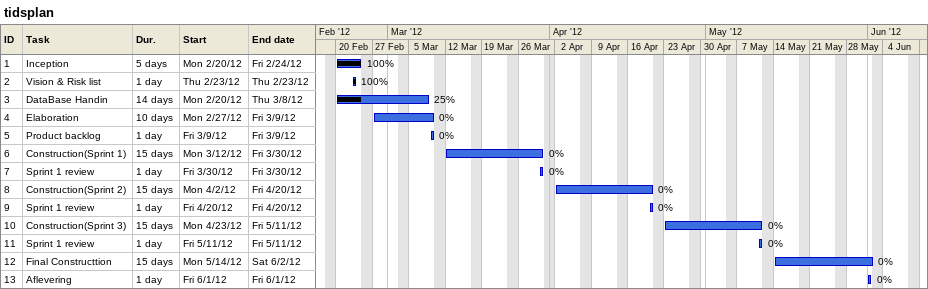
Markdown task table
tidsplan

| ID | Task | Duration | Start | Finish | % complete |
|---|---|---|---|---|---|
| 1 | Inception | 5d | 2012-02-20 | 2012-02-24 | 100 |
| 2 | Vision & Risk list | 1d | 2012-02-23 | 2012-02-23 | 100 |
| 3 | DataBase Handin | 14d | 2012-02-20 | 2012-03-08 | 25 |
| 4 | Elaboration | 10d | 2012-02-27 | 2012-03-09 | 0 |
| 5 | Product backlog | 1d | 2012-03-09 | 2012-03-09 | 0 |
| 6 | Construction(Sprint 1) | 15d | 2012-03-12 | 2012-03-30 | 0 |
| 7 | Sprint 1 review | 1d | 2012-03-30 | 2012-03-30 | 0 |
| 8 | Construction(Sprint 2) | 15d | 2012-04-02 | 2012-04-20 | 0 |
| 9 | Sprint 1 review | 1d | 2012-04-20 | 2012-04-20 | 0 |
| 10 | Construction(Sprint 3) | 15d | 2012-04-23 | 2012-05-11 | 0 |
| 11 | Sprint 1 review | 1d | 2012-05-11 | 2012-05-11 | 0 |
| 12 | Final Constructtion | 15d | 2012-05-14 | 2012-06-02 | 0 |
| 13 | Aflevering | 1d | 2012-06-01 | 2012-06-01 | 0 |
